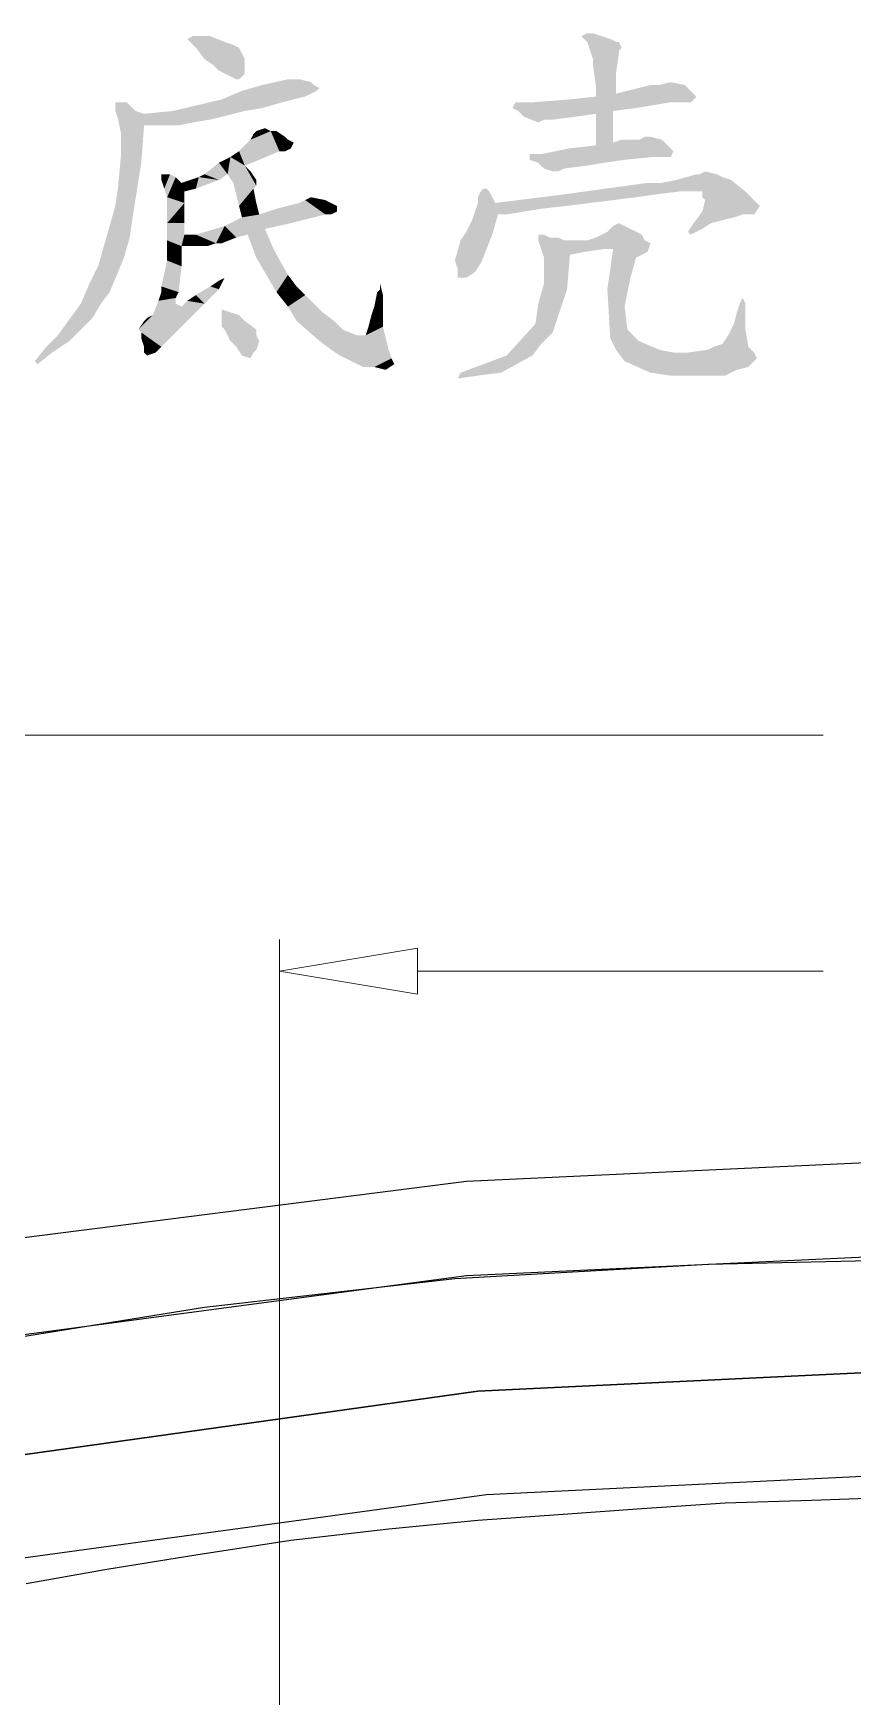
# Model space of a CAD drawing. Header units: millimetres. Extents: x 9 to 367, y 9 to 251.
# Drawn here: x 321.54 to 333.6, y 226.39 to 250.87 of the extents above; entities that cross this region are included whole.
import ezdxf

# ---------------------------------------------------------------- set-up
doc = ezdxf.new("R2010")
doc.units = ezdxf.units.MM
doc.layers.add('图层 1', color=7, linetype='Continuous')

msp = doc.modelspace()

# ---------------------------------------------------------------- hatches: boundary and pattern name
at = {"layer": '图层 1'}
h = msp.add_hatch(color=214, dxfattribs=at)
h.dxf.hatch_style = 2
h.paths.add_polyline_path([(324.188667, 250.401596), (324.061667, 250.486263), (323.934667, 250.655596), (323.892333, 250.697929), (323.807667, 250.782596), (323.892333, 250.824929), (324.019333, 250.824929), (324.146333, 250.824929), (324.357647, 250.740263), (324.485, 250.697929), (324.569667, 250.655596), (324.654333, 250.486263), (324.654333, 250.359263), (324.654333, 250.274596), (324.569667, 250.189929), (324.527333, 250.189929), (324.442667, 250.232263), (324.273333, 250.316929)])
h = msp.add_hatch(color=214, dxfattribs=at)
h.dxf.hatch_style = 2
h.paths.add_polyline_path([(330.115263, 249.978369), (330.284596, 250.020702), (330.623263, 250.105369), (330.750263, 250.105369), (330.919596, 250.147702), (331.131263, 250.105369), (331.215929, 250.020702), (331.300596, 249.936035), (331.215929, 249.851369), (331.046949, 249.851369), (330.919596, 249.851369), (330.411596, 249.766702), (330.072929, 249.724369), (330.072929, 249.258702), (330.199929, 249.301035), (330.453929, 249.301035), (330.538596, 249.343369), (330.623263, 249.343369), (330.792596, 249.301035), (330.877263, 249.216369), (330.961929, 249.131702), (330.919596, 249.047035), (330.792596, 249.047035), (330.665949, 249.047035), (330.242263, 249.004702), (329.946282, 248.962369), (329.691929, 248.920035), (329.353263, 248.877702), (329.268949, 248.835369), (329.183929, 248.835369), (329.056929, 248.877702), (328.972263, 248.962369), (328.845263, 249.004702), (328.845263, 249.089369), (328.930282, 249.089369), (329.014596, 249.089369), (329.437929, 249.174035), (329.818929, 249.216369), (329.818929, 249.682035), (329.522596, 249.639702), (329.183929, 249.597369), (329.056929, 249.597369), (328.972263, 249.555035), (328.760596, 249.639702), (328.675929, 249.724369), (328.591263, 249.766702), (328.633596, 249.851369), (328.760596, 249.851369), (328.887949, 249.851369), (329.437929, 249.893702), (329.818929, 249.936035), (329.818929, 250.105369), (329.776596, 250.401702), (329.776596, 250.486369), (329.734263, 250.613369), (329.691929, 250.740369), (329.649596, 250.782702), (329.607616, 250.825035), (329.691929, 250.867369), (329.776596, 250.867369), (329.903596, 250.825035), (330.030596, 250.782702), (330.115263, 250.740369), (330.157596, 250.740369), (330.199929, 250.655702), (330.157596, 250.613369), (330.157596, 250.571035), (330.115263, 250.274702)])
h = msp.add_hatch(color=214, dxfattribs=at)
h.dxf.hatch_style = 2
h.paths.add_polyline_path([(323.172702, 249.512596), (323.130369, 248.962263), (323.003369, 248.157929), (322.960682, 247.861596), (322.876369, 247.565263), (322.664702, 247.057263), (322.537702, 246.887929), (322.410702, 246.676263), (322.072035, 246.337596), (321.818035, 246.168263), (321.606369, 245.998929), (321.563682, 246.041263), (321.733369, 246.252929), (321.902349, 246.422263), (322.241016, 246.887929), (322.368369, 247.184263), (322.495369, 247.438263), (322.664702, 248.030929), (322.749369, 248.327263), (322.791702, 248.623596), (322.834035, 249.089263), (322.834035, 249.216263), (322.834035, 249.385596), (322.791702, 249.597263), (322.749369, 249.724263), (322.749369, 249.808929), (322.749369, 249.851263), (322.834035, 249.851263), (322.918702, 249.851263), (323.045702, 249.724263), (323.172702, 249.681929), (323.596035, 249.724263), (324.315702, 249.893596), (324.612035, 250.020596), (324.908369, 250.105263), (325.289369, 250.189929), (325.374035, 250.189929), (325.458349, 250.189929), (325.628035, 250.147596), (325.670369, 250.105263), (325.755035, 250.062929), (325.712702, 250.020596), (325.628035, 249.978263), (325.543369, 249.935929), (325.204702, 249.851263), (324.908369, 249.766596), (324.654369, 249.724263), (324.146369, 249.597263), (323.892369, 249.554929), (323.680349, 249.512596), (323.299349, 249.512596)])
h = msp.add_hatch(color=214, dxfattribs=at)
h.dxf.hatch_style = 2
h.paths.add_polyline_path([(324.950702, 249.470404), (324.738682, 249.301071), (324.781369, 249.385737)])
h = msp.add_hatch(color=214, dxfattribs=at)
h.dxf.hatch_style = 2
h.paths.add_polyline_path([(324.738824, 249.300894), (324.950843, 249.470227), (325.03551, 249.427894)])
h = msp.add_hatch(color=214, dxfattribs=at)
h.dxf.hatch_style = 2
h.paths.add_polyline_path([(324.781192, 249.385631), (324.823526, 249.427965), (324.950526, 249.470298)])
h = msp.add_hatch(color=214, dxfattribs=at)
h.dxf.hatch_style = 2
h.paths.add_polyline_path([(325.035474, 249.428), (324.654474, 248.92), (324.569808, 249.131667)])
h = msp.add_hatch(color=214, dxfattribs=at)
h.dxf.hatch_style = 2
h.paths.add_polyline_path([(325.035474, 249.428), (324.569808, 249.131667), (324.738788, 249.301)])
h = msp.add_hatch(color=214, dxfattribs=at)
h.dxf.hatch_style = 2
h.paths.add_polyline_path([(325.035474, 249.428), (324.866141, 249.004667), (324.654474, 248.92)])
h = msp.add_hatch(color=214, dxfattribs=at)
h.dxf.hatch_style = 2
h.paths.add_polyline_path([(325.162227, 249.131737), (324.865894, 249.004737), (325.03558, 249.428071)])
h = msp.add_hatch(color=214, dxfattribs=at)
h.dxf.hatch_style = 2
h.paths.add_polyline_path([(325.162227, 249.131737), (325.03558, 249.428071), (325.119894, 249.428071)])
h = msp.add_hatch(color=214, dxfattribs=at)
h.dxf.hatch_style = 2
h.paths.add_polyline_path([(325.162227, 249.131737), (325.119894, 249.428071), (325.246894, 249.343404)])
h = msp.add_hatch(color=214, dxfattribs=at)
h.dxf.hatch_style = 2
h.paths.add_polyline_path([(325.162227, 249.131737), (325.246894, 249.343404), (325.289227, 249.300718)])
h = msp.add_hatch(color=214, dxfattribs=at)
h.dxf.hatch_style = 2
h.paths.add_polyline_path([(325.247, 249.131737), (325.162333, 249.131737), (325.289333, 249.300718)])
h = msp.add_hatch(color=214, dxfattribs=at)
h.dxf.hatch_style = 2
h.paths.add_polyline_path([(325.289369, 249.300894), (325.331702, 249.173894), (325.247035, 249.131914)])
h = msp.add_hatch(color=214, dxfattribs=at)
h.dxf.hatch_style = 2
h.paths.add_polyline_path([(325.289369, 249.300894), (325.374035, 249.258561), (325.331702, 249.173894)])
h = msp.add_hatch(color=214, dxfattribs=at)
h.dxf.hatch_style = 2
h.paths.add_polyline_path([(324.400192, 248.792894), (324.061526, 248.792894), (324.273545, 248.962227)])
h = msp.add_hatch(color=214, dxfattribs=at)
h.dxf.hatch_style = 2
h.paths.add_polyline_path([(324.400192, 248.792894), (324.273545, 248.962227), (324.442526, 249.046894)])
h = msp.add_hatch(color=214, dxfattribs=at)
h.dxf.hatch_style = 2
h.paths.add_polyline_path([(324.442561, 249.047), (324.484894, 248.666), (324.400227, 248.793)])
h = msp.add_hatch(color=214, dxfattribs=at)
h.dxf.hatch_style = 2
h.paths.add_polyline_path([(324.781192, 248.581369), (324.442526, 249.047035), (324.654545, 248.920035)])
h = msp.add_hatch(color=214, dxfattribs=at)
h.dxf.hatch_style = 2
h.paths.add_polyline_path([(324.442561, 249.047), (324.569561, 249.131667), (324.65458, 248.92)])
h = msp.add_hatch(color=214, dxfattribs=at)
h.dxf.hatch_style = 2
h.paths.add_polyline_path([(324.442561, 249.047), (324.781228, 248.581333), (324.484894, 248.666)])
h = msp.add_hatch(color=214, dxfattribs=at)
h.dxf.hatch_style = 2
h.paths.add_polyline_path([(323.426596, 248.708333), (323.426596, 248.793), (323.511263, 248.793)])
h = msp.add_hatch(color=214, dxfattribs=at)
h.dxf.hatch_style = 2
h.paths.add_polyline_path([(323.511333, 248.792894), (323.469, 248.581227), (323.426667, 248.708227)])
h = msp.add_hatch(color=214, dxfattribs=at)
h.dxf.hatch_style = 2
h.paths.add_polyline_path([(323.511333, 248.792894), (323.553667, 248.792894), (323.469, 248.581227)])
h = msp.add_hatch(color=214, dxfattribs=at)
h.dxf.hatch_style = 2
h.paths.add_polyline_path([(323.553737, 248.792894), (323.511404, 248.454227), (323.469071, 248.581227)])
h = msp.add_hatch(color=214, dxfattribs=at)
h.dxf.hatch_style = 2
h.paths.add_polyline_path([(323.511333, 248.454263), (323.553667, 248.792929), (323.638333, 248.750596)])
h = msp.add_hatch(color=214, dxfattribs=at)
h.dxf.hatch_style = 2
h.paths.add_polyline_path([(323.511333, 248.454263), (323.638333, 248.750596), (323.680314, 248.708263)])
h = msp.add_hatch(color=214, dxfattribs=at)
h.dxf.hatch_style = 2
h.paths.add_polyline_path([(323.934737, 248.581369), (323.850071, 248.708369), (323.977071, 248.750702)])
h = msp.add_hatch(color=214, dxfattribs=at)
h.dxf.hatch_style = 2
h.paths.add_polyline_path([(324.273404, 248.708333), (323.934737, 248.581333), (323.977071, 248.750667)])
h = msp.add_hatch(color=214, dxfattribs=at)
h.dxf.hatch_style = 2
h.paths.add_polyline_path([(324.273404, 248.708333), (323.977071, 248.750667), (324.061384, 248.793)])
h = msp.add_hatch(color=214, dxfattribs=at)
h.dxf.hatch_style = 2
h.paths.add_polyline_path([(324.400192, 248.792894), (324.273545, 248.708227), (324.061526, 248.792894)])
h = msp.add_hatch(color=214, dxfattribs=at)
h.dxf.hatch_style = 2
h.paths.add_polyline_path([(324.654439, 248.920035), (324.738753, 248.835369), (324.82342, 248.708369)])
h = msp.add_hatch(color=214, dxfattribs=at)
h.dxf.hatch_style = 2
h.paths.add_polyline_path([(324.654439, 248.920035), (324.82342, 248.708369), (324.82342, 248.623702)])
h = msp.add_hatch(color=214, dxfattribs=at)
h.dxf.hatch_style = 2
h.paths.add_polyline_path([(324.823596, 248.623596), (324.781263, 248.581263), (324.654616, 248.919929)])
h = msp.add_hatch(color=214, dxfattribs=at)
h.dxf.hatch_style = 2
h.paths.add_polyline_path([(328.379596, 248.200369), (328.294929, 247.904035), (328.125596, 247.480702), (328.040929, 247.353702), (327.913929, 247.269035), (327.786929, 247.269035), (327.786929, 247.396035), (327.744596, 247.523035), (327.829263, 247.819369), (327.913929, 247.946369), (327.998596, 248.115702), (328.083263, 248.369702), (328.083263, 248.454369), (328.125596, 248.539035), (328.167929, 248.581369), (328.210616, 248.581369), (328.252596, 248.539035), (328.294929, 248.454369), (328.337263, 248.369702), (329.353263, 248.496702), (330.580929, 248.666035), (330.792596, 248.666035), (331.004263, 248.708369), (331.300596, 248.793035), (331.342929, 248.793035), (331.427596, 248.835369), (331.596929, 248.793035), (331.681596, 248.750702), (331.808596, 248.708369), (332.020263, 248.539035), (332.105282, 248.454369), (332.231929, 248.327369), (332.147263, 248.200369), (331.977929, 248.200369), (331.850929, 248.158035), (331.512263, 248.073369), (331.385616, 247.988702), (331.215929, 247.904035), (331.173596, 247.946369), (331.258263, 248.073369), (331.385616, 248.242702), (331.427596, 248.412035), (331.385616, 248.454369), (331.385616, 248.539035), (331.046949, 248.539035), (330.707929, 248.496702), (330.411596, 248.454369), (329.734263, 248.369702), (329.395596, 248.327369), (329.014596, 248.285035), (328.506596, 248.200369)])
h = msp.add_hatch(color=214, dxfattribs=at)
h.dxf.hatch_style = 2
h.paths.add_polyline_path([(323.511333, 248.454263), (323.680314, 248.708263), (323.723, 248.665929)])
h = msp.add_hatch(color=214, dxfattribs=at)
h.dxf.hatch_style = 2
h.paths.add_polyline_path([(323.511333, 248.454263), (323.723, 248.665929), (323.765333, 248.538929)])
h = msp.add_hatch(color=214, dxfattribs=at)
h.dxf.hatch_style = 2
h.paths.add_polyline_path([(323.511333, 248.454263), (323.765333, 248.538929), (323.765333, 248.369596)])
h = msp.add_hatch(color=214, dxfattribs=at)
h.dxf.hatch_style = 2
h.paths.add_polyline_path([(323.722859, 248.665965), (323.849859, 248.708298), (323.934878, 248.581298)])
h = msp.add_hatch(color=214, dxfattribs=at)
h.dxf.hatch_style = 2
h.paths.add_polyline_path([(323.722859, 248.665965), (323.934878, 248.581298), (323.765192, 248.538965)])
h = msp.add_hatch(color=214, dxfattribs=at)
h.dxf.hatch_style = 2
h.paths.add_polyline_path([(324.781192, 248.581369), (324.569526, 248.327369), (324.484859, 248.666035)])
h = msp.add_hatch(color=214, dxfattribs=at)
h.dxf.hatch_style = 2
h.paths.add_polyline_path([(324.781192, 248.581369), (324.823526, 248.369702), (324.569526, 248.327369)])
h = msp.add_hatch(color=214, dxfattribs=at)
h.dxf.hatch_style = 2
h.paths.add_polyline_path([(323.511333, 248.073404), (323.511333, 248.454404), (323.765333, 248.369737)])
h = msp.add_hatch(color=214, dxfattribs=at)
h.dxf.hatch_style = 2
h.paths.add_polyline_path([(323.511333, 248.073404), (323.765333, 248.369737), (323.765333, 248.073404)])
h = msp.add_hatch(color=214, dxfattribs=at)
h.dxf.hatch_style = 2
h.paths.add_polyline_path([(324.612071, 248.157965), (324.569737, 248.327298), (324.823737, 248.369631)])
h = msp.add_hatch(color=214, dxfattribs=at)
h.dxf.hatch_style = 2
h.paths.add_polyline_path([(324.612071, 248.157965), (324.823737, 248.369631), (324.866071, 248.200298)])
h = msp.add_hatch(color=214, dxfattribs=at)
h.dxf.hatch_style = 2
h.paths.add_polyline_path([(325.331737, 248.073404), (324.866071, 248.200404), (325.119718, 248.285071)])
h = msp.add_hatch(color=214, dxfattribs=at)
h.dxf.hatch_style = 2
h.paths.add_polyline_path([(325.331737, 248.073404), (325.119718, 248.285071), (325.458384, 248.369737)])
h = msp.add_hatch(color=214, dxfattribs=at)
h.dxf.hatch_style = 2
h.paths.add_polyline_path([(325.839526, 248.200369), (325.331878, 248.073369), (325.458526, 248.369702)])
h = msp.add_hatch(color=214, dxfattribs=at)
h.dxf.hatch_style = 2
h.paths.add_polyline_path([(325.839526, 248.200369), (325.458526, 248.369702), (325.543192, 248.412035)])
h = msp.add_hatch(color=214, dxfattribs=at)
h.dxf.hatch_style = 2
h.paths.add_polyline_path([(325.839526, 248.200369), (325.543192, 248.412035), (325.627859, 248.454369)])
h = msp.add_hatch(color=214, dxfattribs=at)
h.dxf.hatch_style = 2
h.paths.add_polyline_path([(325.839526, 248.200369), (325.627859, 248.454369), (325.839526, 248.412035)])
h = msp.add_hatch(color=214, dxfattribs=at)
h.dxf.hatch_style = 2
h.paths.add_polyline_path([(325.839526, 248.200369), (325.839526, 248.412035), (325.924192, 248.369702)])
h = msp.add_hatch(color=214, dxfattribs=at)
h.dxf.hatch_style = 2
h.paths.add_polyline_path([(325.924298, 248.200369), (325.839631, 248.200369), (325.924298, 248.369702)])
h = msp.add_hatch(color=214, dxfattribs=at)
h.dxf.hatch_style = 2
h.paths.add_polyline_path([(325.924298, 248.369667), (326.008965, 248.327333), (326.008965, 248.242667)])
h = msp.add_hatch(color=214, dxfattribs=at)
h.dxf.hatch_style = 2
h.paths.add_polyline_path([(325.924298, 248.369667), (326.008965, 248.242667), (325.924298, 248.200333)])
h = msp.add_hatch(color=214, dxfattribs=at)
h.dxf.hatch_style = 2
h.paths.add_polyline_path([(323.722859, 247.734561), (323.511192, 248.073227), (323.765192, 248.073227)])
h = msp.add_hatch(color=214, dxfattribs=at)
h.dxf.hatch_style = 2
h.paths.add_polyline_path([(323.511333, 247.819333), (323.511333, 248.073333), (323.723, 247.734667)])
h = msp.add_hatch(color=214, dxfattribs=at)
h.dxf.hatch_style = 2
h.paths.add_polyline_path([(323.722859, 247.734561), (323.765192, 248.073227), (323.765192, 247.903894)])
h = msp.add_hatch(color=214, dxfattribs=at)
h.dxf.hatch_style = 2
h.paths.add_polyline_path([(323.934737, 247.903894), (324.357718, 248.030894), (324.231071, 247.776894)])
h = msp.add_hatch(color=214, dxfattribs=at)
h.dxf.hatch_style = 2
h.paths.add_polyline_path([(324.357824, 248.031035), (324.315843, 247.777035), (324.231176, 247.777035)])
h = msp.add_hatch(color=214, dxfattribs=at)
h.dxf.hatch_style = 2
h.paths.add_polyline_path([(324.357824, 248.031035), (324.527157, 247.861702), (324.315843, 247.777035)])
h = msp.add_hatch(color=214, dxfattribs=at)
h.dxf.hatch_style = 2
h.paths.add_polyline_path([(324.357824, 248.031035), (324.612176, 248.158035), (324.696843, 247.904035)])
h = msp.add_hatch(color=214, dxfattribs=at)
h.dxf.hatch_style = 2
h.paths.add_polyline_path([(324.357824, 248.031035), (324.696843, 247.904035), (324.527157, 247.861702)])
h = msp.add_hatch(color=214, dxfattribs=at)
h.dxf.hatch_style = 2
h.paths.add_polyline_path([(324.865965, 248.200369), (324.950631, 247.988702), (324.611965, 248.158035)])
h = msp.add_hatch(color=214, dxfattribs=at)
h.dxf.hatch_style = 2
h.paths.add_polyline_path([(324.612071, 248.157965), (324.950737, 247.988631), (325.077384, 247.692298)])
h = msp.add_hatch(color=214, dxfattribs=at)
h.dxf.hatch_style = 2
h.paths.add_polyline_path([(324.612071, 248.157965), (325.077384, 247.692298), (324.823737, 247.565298)])
h = msp.add_hatch(color=214, dxfattribs=at)
h.dxf.hatch_style = 2
h.paths.add_polyline_path([(324.612071, 248.157965), (324.823737, 247.565298), (324.696737, 247.903965)])
h = msp.add_hatch(color=214, dxfattribs=at)
h.dxf.hatch_style = 2
h.paths.add_polyline_path([(325.331737, 248.073404), (324.950737, 247.988737), (324.866071, 248.200404)])
h = msp.add_hatch(color=214, dxfattribs=at)
h.dxf.hatch_style = 2
h.paths.add_polyline_path([(329.437929, 247.607631), (329.395596, 247.099631), (329.183929, 246.464631), (329.014596, 246.295298), (328.887596, 246.125965), (328.421929, 245.871965), (328.083263, 245.829631), (327.786929, 245.787298), (327.829263, 245.871965), (328.167929, 245.998965), (328.506596, 246.125965), (328.930282, 246.591631), (328.972263, 246.887965), (329.056929, 247.184298), (329.056929, 247.565298), (329.014596, 247.692298), (328.972263, 247.819298), (328.972263, 247.903965), (329.056929, 247.903965), (329.141596, 247.861631), (329.268949, 247.861631), (329.353263, 247.819298), (329.395596, 247.819298), (329.607263, 247.819298), (329.691929, 247.819298), (329.818929, 247.861631), (329.988616, 247.946298), (330.030596, 247.988631), (330.072929, 248.030965), (330.157596, 248.073298), (330.242263, 248.030965), (330.327282, 247.988631), (330.496263, 247.903965), (330.538596, 247.819298), (330.623263, 247.776965), (330.580929, 247.649965), (330.496263, 247.607631), (330.411596, 247.565298), (330.327282, 247.268965), (330.284596, 247.057298), (330.242263, 246.845631), (330.284596, 246.506965), (330.369263, 246.422298), (330.453929, 246.337631), (330.750263, 246.210631), (330.961929, 246.168298), (331.173596, 246.168298), (331.469929, 246.210631), (331.554596, 246.252965), (331.681596, 246.295298), (331.766263, 246.422298), (331.808596, 246.506965), (331.850929, 246.591631), (331.893263, 246.760965), (331.935596, 246.887965), (331.977929, 246.972631), (332.020263, 246.887965), (332.020263, 246.718631), (332.020263, 246.506965), (332.062596, 246.252965), (332.147263, 246.168298), (332.189596, 246.083631), (332.062596, 245.956631), (331.893263, 245.914298), (331.723929, 245.829631), (331.215929, 245.829631), (330.919596, 245.829631), (330.623263, 245.871965), (330.242263, 246.041298), (330.115263, 246.210631), (330.030596, 246.379965), (329.988616, 247.099631), (330.072929, 247.692298), (329.945929, 247.692298), (329.649596, 247.649965)])
h = msp.add_hatch(color=214, dxfattribs=at)
h.dxf.hatch_style = 2
h.paths.add_polyline_path([(323.722859, 247.734561), (323.511192, 247.522894), (323.511192, 247.819227)])
h = msp.add_hatch(color=214, dxfattribs=at)
h.dxf.hatch_style = 2
h.paths.add_polyline_path([(323.934737, 247.903894), (323.892404, 247.734561), (323.722718, 247.734561)])
h = msp.add_hatch(color=214, dxfattribs=at)
h.dxf.hatch_style = 2
h.paths.add_polyline_path([(323.722859, 247.734561), (323.765192, 247.903894), (323.934878, 247.903894)])
h = msp.add_hatch(color=214, dxfattribs=at)
h.dxf.hatch_style = 2
h.paths.add_polyline_path([(323.934737, 247.903894), (324.103718, 247.734561), (323.892404, 247.734561)])
h = msp.add_hatch(color=214, dxfattribs=at)
h.dxf.hatch_style = 2
h.paths.add_polyline_path([(323.934737, 247.903894), (324.231071, 247.776894), (324.103718, 247.734561)])
h = msp.add_hatch(color=214, dxfattribs=at)
h.dxf.hatch_style = 2
h.paths.add_polyline_path([(323.426596, 247.142035), (323.511263, 247.523035), (323.722929, 247.438369)])
h = msp.add_hatch(color=214, dxfattribs=at)
h.dxf.hatch_style = 2
h.paths.add_polyline_path([(323.722859, 247.734561), (323.722859, 247.438227), (323.511192, 247.522894)])
h = msp.add_hatch(color=214, dxfattribs=at)
h.dxf.hatch_style = 2
h.paths.add_polyline_path([(325.119859, 247.057263), (324.823526, 247.565263), (325.077526, 247.692263)])
h = msp.add_hatch(color=214, dxfattribs=at)
h.dxf.hatch_style = 2
h.paths.add_polyline_path([(325.119859, 247.057263), (325.077526, 247.692263), (325.289192, 247.311263)])
h = msp.add_hatch(color=214, dxfattribs=at)
h.dxf.hatch_style = 2
h.paths.add_polyline_path([(323.426596, 247.142035), (323.722929, 247.438369), (323.680596, 247.057369)])
h = msp.add_hatch(color=214, dxfattribs=at)
h.dxf.hatch_style = 2
h.paths.add_polyline_path([(324.273404, 247.226596), (324.357718, 247.268929), (324.273404, 247.099596)])
h = msp.add_hatch(color=214, dxfattribs=at)
h.dxf.hatch_style = 2
h.paths.add_polyline_path([(325.119859, 247.057263), (325.289192, 247.311263), (325.416192, 247.141929)])
h = msp.add_hatch(color=214, dxfattribs=at)
h.dxf.hatch_style = 2
h.paths.add_polyline_path([(323.384227, 246.930333), (323.426561, 247.057333), (323.63858, 246.972667)])
h = msp.add_hatch(color=214, dxfattribs=at)
h.dxf.hatch_style = 2
h.paths.add_polyline_path([(323.426596, 247.057263), (323.426596, 247.141929), (323.680596, 247.057263)])
h = msp.add_hatch(color=214, dxfattribs=at)
h.dxf.hatch_style = 2
h.paths.add_polyline_path([(323.426596, 247.057263), (323.680596, 247.057263), (323.638616, 246.972596)])
h = msp.add_hatch(color=214, dxfattribs=at)
h.dxf.hatch_style = 2
h.paths.add_polyline_path([(324.061526, 246.887929), (323.807526, 246.930263), (323.934878, 247.014929)])
h = msp.add_hatch(color=214, dxfattribs=at)
h.dxf.hatch_style = 2
h.paths.add_polyline_path([(324.273404, 247.099631), (323.934737, 247.014965), (324.146404, 247.141965)])
h = msp.add_hatch(color=214, dxfattribs=at)
h.dxf.hatch_style = 2
h.paths.add_polyline_path([(324.273404, 247.099631), (324.061384, 246.887965), (323.934737, 247.014965)])
h = msp.add_hatch(color=214, dxfattribs=at)
h.dxf.hatch_style = 2
h.paths.add_polyline_path([(324.273404, 247.099631), (324.146404, 247.141965), (324.273404, 247.226631)])
h = msp.add_hatch(color=214, dxfattribs=at)
h.dxf.hatch_style = 2
h.paths.add_polyline_path([(325.289369, 246.845561), (325.120035, 247.057227), (325.416016, 247.141894)])
h = msp.add_hatch(color=214, dxfattribs=at)
h.dxf.hatch_style = 2
h.paths.add_polyline_path([(325.289369, 246.845561), (325.416016, 247.141894), (325.543369, 247.014894)])
h = msp.add_hatch(color=214, dxfattribs=at)
h.dxf.hatch_style = 2
h.paths.add_polyline_path([(325.416157, 246.634035), (325.28951, 246.845702), (325.543157, 247.015035)])
h = msp.add_hatch(color=214, dxfattribs=at)
h.dxf.hatch_style = 2
h.paths.add_polyline_path([(325.416157, 246.634035), (325.543157, 247.015035), (325.797157, 246.761035)])
h = msp.add_hatch(color=214, dxfattribs=at)
h.dxf.hatch_style = 2
h.paths.add_polyline_path([(326.686333, 247.015071), (326.559333, 246.845737), (326.601667, 247.057404)])
h = msp.add_hatch(color=214, dxfattribs=at)
h.dxf.hatch_style = 2
h.paths.add_polyline_path([(326.686333, 247.015071), (326.686333, 246.761071), (326.559333, 246.845737)])
h = msp.add_hatch(color=214, dxfattribs=at)
h.dxf.hatch_style = 2
h.paths.add_polyline_path([(326.686333, 247.015071), (326.601667, 247.057404), (326.644, 247.099737)])
h = msp.add_hatch(color=214, dxfattribs=at)
h.dxf.hatch_style = 2
h.paths.add_polyline_path([(326.643965, 247.099631), (326.643965, 247.184298), (326.686298, 247.014965)])
h = msp.add_hatch(color=214, dxfattribs=at)
h.dxf.hatch_style = 2
h.paths.add_polyline_path([(323.638474, 246.887929), (323.087788, 246.506929), (323.299455, 246.718596)])
h = msp.add_hatch(color=214, dxfattribs=at)
h.dxf.hatch_style = 2
h.paths.add_polyline_path([(323.087929, 246.506929), (323.638616, 246.887929), (323.722929, 246.845596)])
h = msp.add_hatch(color=214, dxfattribs=at)
h.dxf.hatch_style = 2
h.paths.add_polyline_path([(323.087929, 246.506929), (323.722929, 246.845596), (323.849929, 246.676263)])
h = msp.add_hatch(color=214, dxfattribs=at)
h.dxf.hatch_style = 2
h.paths.add_polyline_path([(323.638474, 246.972702), (323.638474, 246.888035), (323.299455, 246.718702)])
h = msp.add_hatch(color=214, dxfattribs=at)
h.dxf.hatch_style = 2
h.paths.add_polyline_path([(323.638474, 246.972702), (323.299455, 246.718702), (323.384122, 246.930369)])
h = msp.add_hatch(color=214, dxfattribs=at)
h.dxf.hatch_style = 2
h.paths.add_polyline_path([(324.061526, 246.887929), (323.722859, 246.845596), (323.807526, 246.930263)])
h = msp.add_hatch(color=214, dxfattribs=at)
h.dxf.hatch_style = 2
h.paths.add_polyline_path([(324.061526, 246.887929), (323.849859, 246.676263), (323.722859, 246.845596)])
h = msp.add_hatch(color=214, dxfattribs=at)
h.dxf.hatch_style = 2
h.paths.add_polyline_path([(324.823596, 246.422333), (324.865929, 246.337667), (324.823596, 246.210667), (324.781263, 246.168333), (324.738929, 246.083667), (324.611929, 246.126), (324.527263, 246.253), (324.442596, 246.337667), (324.357929, 246.507), (324.315949, 246.549333), (324.315949, 246.634), (324.315949, 246.718667), (324.315949, 246.761), (324.315949, 246.803333), (324.442596, 246.761), (324.569596, 246.718667), (324.654616, 246.634), (324.823596, 246.507)])
h = msp.add_hatch(color=214, dxfattribs=at)
h.dxf.hatch_style = 2
h.paths.add_polyline_path([(325.755141, 246.337596), (325.416122, 246.633929), (325.797122, 246.760929)])
h = msp.add_hatch(color=214, dxfattribs=at)
h.dxf.hatch_style = 2
h.paths.add_polyline_path([(325.755141, 246.337596), (325.797122, 246.760929), (325.966808, 246.633929)])
h = msp.add_hatch(color=214, dxfattribs=at)
h.dxf.hatch_style = 2
h.paths.add_polyline_path([(326.686333, 246.761), (326.686333, 246.549333), (326.474314, 246.549333)])
h = msp.add_hatch(color=214, dxfattribs=at)
h.dxf.hatch_style = 2
h.paths.add_polyline_path([(326.686333, 246.761), (326.474314, 246.549333), (326.517, 246.718667)])
h = msp.add_hatch(color=214, dxfattribs=at)
h.dxf.hatch_style = 2
h.paths.add_polyline_path([(326.686333, 246.761), (326.517, 246.718667), (326.559333, 246.845667)])
h = msp.add_hatch(color=214, dxfattribs=at)
h.dxf.hatch_style = 2
h.paths.add_polyline_path([(323.087929, 246.506929), (323.214929, 246.676263), (323.299596, 246.718596)])
h = msp.add_hatch(color=214, dxfattribs=at)
h.dxf.hatch_style = 2
h.paths.add_polyline_path([(323.087929, 246.506929), (323.849929, 246.676263), (323.511263, 246.337596)])
h = msp.add_hatch(color=214, dxfattribs=at)
h.dxf.hatch_style = 2
h.paths.add_polyline_path([(323.087929, 246.506929), (323.172596, 246.633929), (323.214929, 246.676263)])
h = msp.add_hatch(color=214, dxfattribs=at)
h.dxf.hatch_style = 2
h.paths.add_polyline_path([(325.924298, 246.210631), (325.755317, 246.337631), (325.966631, 246.633965)])
h = msp.add_hatch(color=214, dxfattribs=at)
h.dxf.hatch_style = 2
h.paths.add_polyline_path([(325.924298, 246.210631), (325.966631, 246.633965), (326.093631, 246.506965)])
h = msp.add_hatch(color=214, dxfattribs=at)
h.dxf.hatch_style = 2
h.paths.add_polyline_path([(326.432439, 246.422333), (326.47442, 246.549333), (326.686439, 246.549333)])
h = msp.add_hatch(color=214, dxfattribs=at)
h.dxf.hatch_style = 2
h.paths.add_polyline_path([(326.432439, 246.422333), (326.686439, 246.549333), (326.771106, 246.210667)])
h = msp.add_hatch(color=214, dxfattribs=at)
h.dxf.hatch_style = 2
h.paths.add_polyline_path([(323.087929, 246.506929), (323.511263, 246.337596), (323.426596, 246.252929)])
h = msp.add_hatch(color=214, dxfattribs=at)
h.dxf.hatch_style = 2
h.paths.add_polyline_path([(323.130333, 246.464702), (323.088, 246.507035), (323.426667, 246.253035)])
h = msp.add_hatch(color=214, dxfattribs=at)
h.dxf.hatch_style = 2
h.paths.add_polyline_path([(323.426596, 246.253), (323.130263, 246.38), (323.130263, 246.464667)])
h = msp.add_hatch(color=214, dxfattribs=at)
h.dxf.hatch_style = 2
h.paths.add_polyline_path([(323.426596, 246.253), (323.172596, 246.253), (323.130263, 246.38)])
h = msp.add_hatch(color=214, dxfattribs=at)
h.dxf.hatch_style = 2
h.paths.add_polyline_path([(326.051404, 246.125894), (325.924404, 246.210561), (326.093737, 246.506894)])
h = msp.add_hatch(color=214, dxfattribs=at)
h.dxf.hatch_style = 2
h.paths.add_polyline_path([(326.305333, 246.422333), (326.39, 245.956667), (326.051333, 246.126)])
h = msp.add_hatch(color=214, dxfattribs=at)
h.dxf.hatch_style = 2
h.paths.add_polyline_path([(326.051404, 246.125894), (326.093737, 246.506894), (326.305404, 246.422227)])
h = msp.add_hatch(color=214, dxfattribs=at)
h.dxf.hatch_style = 2
h.paths.add_polyline_path([(326.305333, 246.422333), (326.813333, 246.083667), (326.559333, 245.956667)])
h = msp.add_hatch(color=214, dxfattribs=at)
h.dxf.hatch_style = 2
h.paths.add_polyline_path([(326.305333, 246.422333), (326.559333, 245.956667), (326.39, 245.956667)])
h = msp.add_hatch(color=214, dxfattribs=at)
h.dxf.hatch_style = 2
h.paths.add_polyline_path([(326.813474, 246.083702), (326.305474, 246.422369), (326.347808, 246.422369)])
h = msp.add_hatch(color=214, dxfattribs=at)
h.dxf.hatch_style = 2
h.paths.add_polyline_path([(326.813474, 246.083702), (326.347808, 246.422369), (326.432474, 246.422369)])
h = msp.add_hatch(color=214, dxfattribs=at)
h.dxf.hatch_style = 2
h.paths.add_polyline_path([(326.771106, 246.210631), (326.813439, 246.083631), (326.432439, 246.422298)])
h = msp.add_hatch(color=214, dxfattribs=at)
h.dxf.hatch_style = 2
h.paths.add_polyline_path([(323.426596, 246.253), (323.172596, 246.168333), (323.172596, 246.253)])
h = msp.add_hatch(color=214, dxfattribs=at)
h.dxf.hatch_style = 2
h.paths.add_polyline_path([(323.426596, 246.253), (323.214929, 246.126), (323.172596, 246.168333)])
h = msp.add_hatch(color=214, dxfattribs=at)
h.dxf.hatch_style = 2
h.paths.add_polyline_path([(323.426596, 246.253), (323.341929, 246.168333), (323.214929, 246.126)])
h = msp.add_hatch(color=214, dxfattribs=at)
h.dxf.hatch_style = 2
h.paths.add_polyline_path([(326.813474, 246.083702), (326.728808, 245.914369), (326.559122, 245.956702)])
h = msp.add_hatch(color=214, dxfattribs=at)
h.dxf.hatch_style = 2
h.paths.add_polyline_path([(326.813474, 246.083702), (326.855455, 245.999035), (326.728808, 245.914369)])

# ---------------------------------------------------------------- linework, layer by layer
at = {"layer": '图层 1', "color": 3, "lineweight": 5}
for points in [[(316.187772, 240.537929), (333.163439, 240.537929)], [(325.162227, 223.689369), (325.162227, 237.532369)], [(325.162227, 237.066667), (327.194227, 237.405333)], [(327.194157, 236.728), (327.194157, 237.405333)], [(327.194157, 236.728), (325.162157, 237.066667)], [(327.194157, 237.066667), (333.16351, 237.066667)]]:
    msp.add_lwpolyline(points, dxfattribs=at)
at = {"layer": '图层 1', "color": 7, "lineweight": 25}
for points in [[(320.590263, 233.045035), (327.913929, 233.976369), (335.152929, 234.315035), (342.434263, 233.976369), (349.757929, 233.045035)], [(349.969667, 231.520929), (346.286667, 232.113596), (342.603667, 232.536929), (338.878333, 232.748596), (335.153, 232.833263), (331.47, 232.748596), (327.744667, 232.536929), (324.061667, 232.113596), (320.378667, 231.520929)], [(349.757824, 231.605667), (342.434157, 232.579333), (335.153176, 232.918), (327.913824, 232.579333), (320.590157, 231.605667)], [(349.207631, 229.912227), (342.264965, 230.885894), (335.152965, 231.224561), (328.083298, 230.885894), (321.140631, 229.912227)], [(321.140772, 229.912227), (328.083439, 230.885894), (335.153106, 231.224561), (342.265106, 230.885894), (349.207772, 229.912227)], [(328.210474, 229.362071), (335.153141, 229.700737)], [(321.394667, 228.430667), (328.210333, 229.362)], [(349.122859, 228.049631), (347.090859, 228.388298), (345.440212, 228.599965), (343.958192, 228.811631), (342.646212, 228.938631), (341.418192, 229.065631), (340.232859, 229.150298), (339.005192, 229.192631), (337.777526, 229.277298), (336.592192, 229.277298), (335.406859, 229.319631), (334.221878, 229.319631), (332.993859, 229.277298), (331.724212, 229.234965), (330.496192, 229.150298), (329.268878, 229.065631), (328.083192, 228.980965), (326.771212, 228.853965), (325.331878, 228.684631), (323.934878, 228.472965), (322.622192, 228.261298)], [(322.622157, 228.261333), (321.437176, 228.049667)]]:
    msp.add_lwpolyline(points, dxfattribs=at)

doc.saveas('drawing.dxf')
